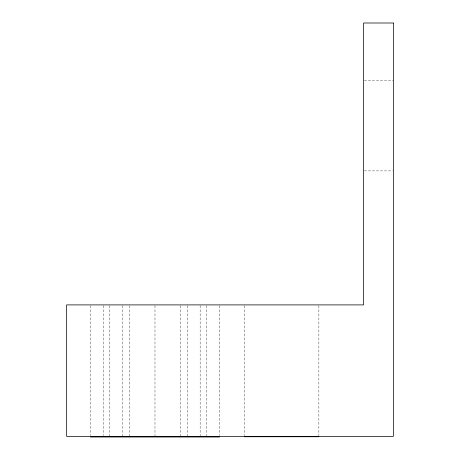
<?xml version="1.0" encoding="UTF-8"?>
<svg xmlns="http://www.w3.org/2000/svg" width="460" height="460" viewBox="0 0 460 460"><rect width="100%" height="100%" fill="white"/><g stroke="black" fill="none" stroke-linecap="round" stroke-linejoin="round"><path stroke-width="0.34" stroke-dasharray="2.3 1.72" d="M364.28 80.552L393.369 80.552M364.28 170.89L392.662 170.89M318.872 305.618L318.872 436.741M244.381 305.618L244.381 435.626M219.5 305.618L219.5 435.562M206.597 305.618L206.597 436.988M200.146 305.618L200.146 436.735M187.243 305.618L187.243 436.344M180.791 305.618L180.791 436.344M154.986 305.618L154.986 436.735M129.179 305.618L129.179 436.344M122.728 305.618L122.728 436.344M109.825 305.618L109.825 436.735M103.373 305.618L103.373 435.551M90.471 305.618L90.471 435.562"/><path stroke-width="0.69" d="M244.381 436.741L318.872 436.741M90.471 437L219.5 437M393.369 23L363.572 23L363.572 304.899L66.631 304.899L66.631 436.344L393.369 436.344L393.369 23"/></g></svg>
